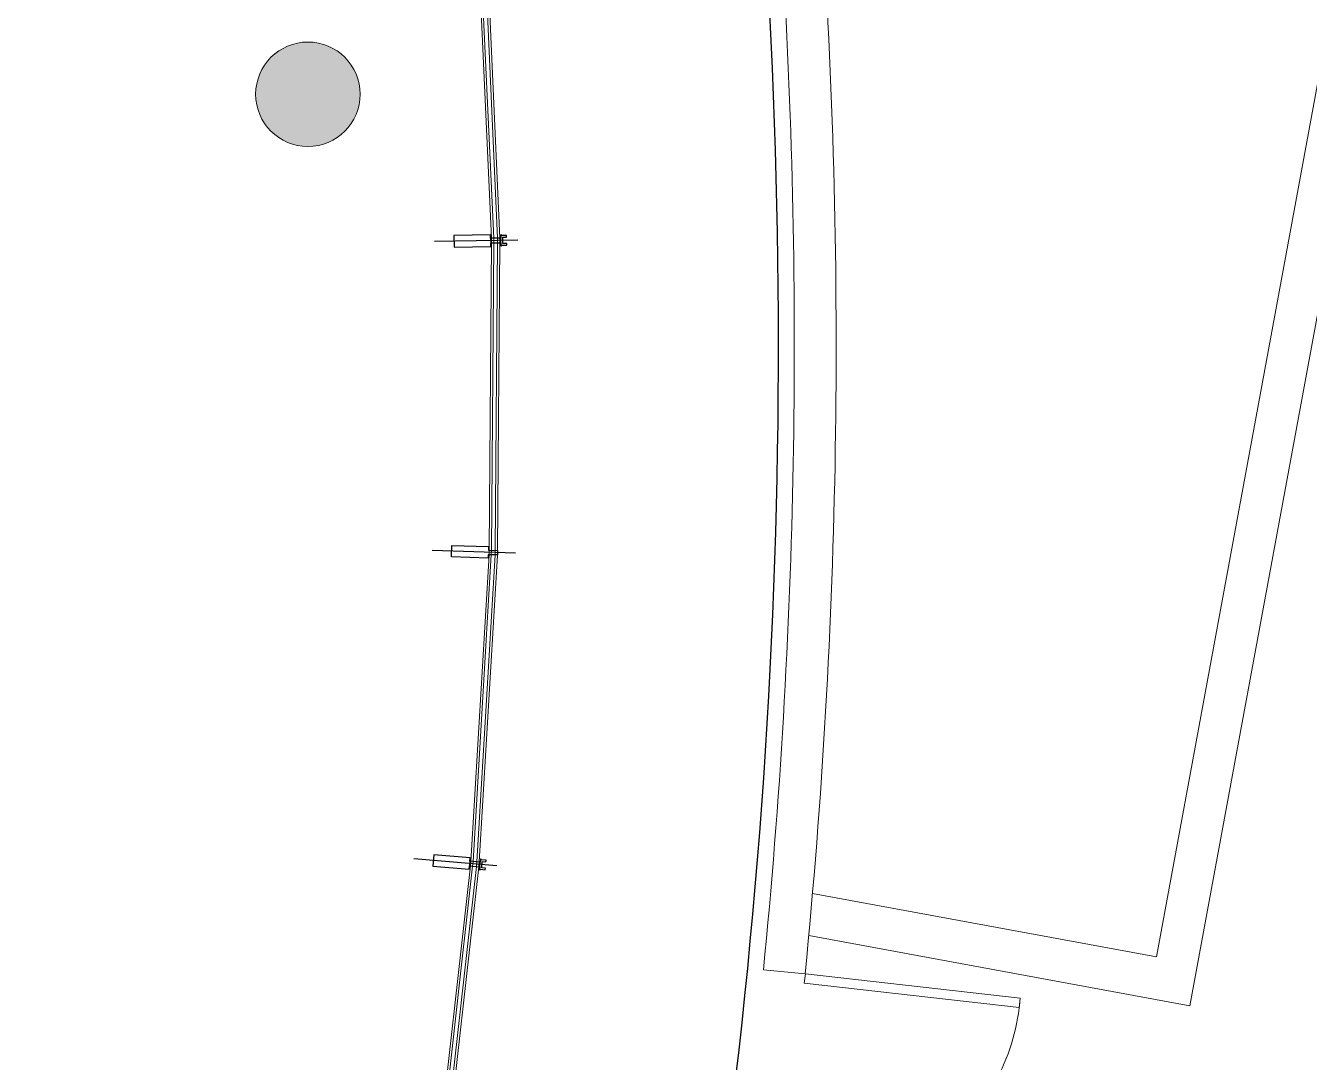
# Model space of a CAD drawing. Header units: centimetres. Extents: x 139057 to 200038, y 34824 to 80516.
# Drawn here: x 173252 to 173866, y 52385 to 52881 of the extents above; entities that cross this region are included whole.
import ezdxf

# ---------------------------------------------------------------- set-up
doc = ezdxf.new("R2010")
doc.units = ezdxf.units.CM
doc.header["$LTSCALE"] = 100
for name, pattern in [('GI-ST-ESC-P1$0$CENTER', [50.8, 31.75, -6.35, 6.35, -6.35]), ('GI-ST-ESC-P1$0$DASHED', [19.05, 12.7, -6.35]), ('HIDDEN', [0.5, 0.25, -0.25])]:
    doc.linetypes.add(name, pattern=pattern)
doc.layers.get('Defpoints').update_dxf_attribs({"lineweight": 0})
for name, color, linetype, lineweight in [('410_STRUTTURE_001-AM_0', 7, 'Continuous', 0), ('430_TAVOLATI_001-AM_0', 3, 'Continuous', 0), ('441_SERRAMENTI_001-AM_0', 1, 'Continuous', 0)]:
    doc.layers.add(name, color=color, linetype=linetype, lineweight=lineweight)
for name, color, linetype in [('GI-ST-ESC-P1$0$A-CLNG-GLAZ', 1, 'Continuous'), ('GI-ST-ESC-P1$0$A-ESC-KONE-NEW', 1, 'Continuous'), ('GI-ST-ESC-P1$0$A-GLAZ-MULL', 1, 'Continuous')]:
    doc.layers.add(name, color=color, linetype=linetype)

# ---------------------------------------------------------------- blocks, each defined once
blk = doc.blocks.new('GI-ST-ESC-P1$0$FRAME')
at = {"layer": 'Defpoints', "color": 11}
for p, q in [((5, 9.3), (5, 11)), ((18.5, 9.3), (18.5, 11)), ((34.2, 9.3), (34.2, 11)), ((44.9, 9.3), (44.9, 11)), ((5, -9.3), (5, -11)), ((18.5, -9.3), (18.5, -11)), ((34.2, -9.3), (34.2, -11)), ((44.9, -9.3), (44.9, -11))]:
    blk.add_line(p, q, dxfattribs=at)
at = {"layer": 'Defpoints'}
blk.add_line((49, 11), (49, -11), dxfattribs=at)
at = {"layer": 'GI-ST-ESC-P1$0$A-CLNG-GLAZ', "color": 11, "linetype": 'GI-ST-ESC-P1$0$CENTER'}
blk.add_line((-81.1, 0), (317.6, 0), dxfattribs=at)
at = {"layer": 'GI-ST-ESC-P1$0$A-GLAZ-MULL', "color": 11}
blk.add_line((0, 11), (0, -11), dxfattribs=at)
at = {"layer": 'GI-ST-ESC-P1$0$A-GLAZ-MULL', "color": 5}
blk.add_lwpolyline([(-3.3, 23), (-26.5, 23, 0.414214), (-27.5, 22), (-27.5, 16, 0.414214), (-26.5, 15), (-10, 15, -0.414214), (-9.5, 14.5), (-9.5, -14.5, -0.414214), (-10, -15), (-26.5, -15, 0.414214), (-27.5, -16), (-27.5, -22, 0.414214), (-26.5, -23), (-3.3, -23), (-3.3, -25, 0.414214), (-2.3, -26), (0, -26), (0, -11), (49, -11), (49, -27.5), (224, -27.5), (224, 27.5), (49, 27.5), (49, 11), (0, 11), (0, 26), (-2.3, 26, 0.414214), (-3.3, 25)], format="xyb", close=True, dxfattribs=at)
blk = doc.blocks.new('GI-ST-ESC-P1$0$MULL-NO-CAP')
at = {"layer": 'GI-ST-ESC-P1$0$A-CLNG-GLAZ', "color": 11, "linetype": 'GI-ST-ESC-P1$0$CENTER'}
blk.add_line((193.7, -235.8), (-59.4, 72.4), dxfattribs=at)
at = {"layer": 'GI-ST-ESC-P1$0$A-GLAZ-MULL', "color": 5}
blk.add_lwpolyline([(130.6, -176.3), (147.6, -162.3), (119.6, -128.2), (132.3, -117.8), (21.2, 17.5), (-21.2, -17.5), (89.8, -152.7), (102.6, -142.2), (130.6, -176.3)], dxfattribs=at)

msp = doc.modelspace()

# ---------------------------------------------------------------- hatches: boundary and pattern name
at = {"layer": '410_STRUTTURE_001-AM_0'}
h = msp.add_hatch(color=256, dxfattribs=at)
edge = h.paths.add_edge_path()
edge.add_arc((173387.19, 52847.72), 25, 0, 360)

# ---------------------------------------------------------------- linework, layer by layer
msp.add_circle((173387.19, 52847.72, 0), 25, dxfattribs=at)
at = {"layer": '430_TAVOLATI_001-AM_0'}
for p, q in [((173792.92, 52434.96, 0), (173870.88, 52857.88, 0)), ((173808.95, 52411.63, 0), (173886.93, 52834.59, 0)), ((173628.49, 52465.34, 0), (173792.92, 52434.96, 0)), ((173626.69, 52445.29, 0), (173808.95, 52411.63, 0)), ((173625.05, 52426.95, 0), (173605.01, 52428.81, 0))]:
    msp.add_line(p, q, dxfattribs=at)
at = {"layer": '430_TAVOLATI_001-AM_0', "elevation": 0}
for points in [[(173633.13, 52929.26, -0.041209), (173624.93, 52426.96, -0.041209)], [(173614.11, 52913.2, -0.039999), (173605.01, 52428.81, -0.039999)]]:
    msp.add_lwpolyline(points, format="xyb", dxfattribs=at)
at = {"layer": '441_SERRAMENTI_001-AM_0', "elevation": 0}
for points in [[(173252.21, 51614.24), (173306.03, 51751.76), (173306.76, 51753.83), (173352.79, 51893.41), (173353.41, 51895.52), (173392.14, 52037.29), (173392.66, 52039.43), (173424.01, 52183.06), (173424.42, 52185.22), (173448.28, 52330.26), (173448.57, 52332.44), (173464.89, 52478.51), (173465.08, 52480.71), (173473.81, 52627.44), (173473.88, 52629.63), (173475, 52776.62), (173474.96, 52778.82), (173468.21, 52925.45)], [(173253.21, 51613.85), (173307.04, 51751.39), (173307.78, 51753.49), (173353.81, 51893.09), (173354.44, 51895.22), (173393.19, 52037.02), (173393.71, 52039.19), (173425.06, 52182.84), (173425.47, 52185.03), (173449.34, 52330.1), (173449.64, 52332.3), (173465.96, 52478.41), (173466.15, 52480.63), (173474.88, 52627.39), (173474.95, 52629.61), (173476.07, 52776.62), (173476.03, 52778.85), (173469.29, 52925.5)], [(173254.77, 51612.99), (173308.72, 51750.83), (173309.44, 51752.88), (173355.5, 51892.57), (173356.15, 51894.75), (173394.9, 52036.59), (173395.44, 52038.8), (173426.8, 52182.5), (173427.22, 52184.73), (173451.09, 52329.84), (173451.4, 52332.09), (173467.72, 52478.24), (173467.91, 52480.51), (173476.65, 52627.31), (173476.72, 52629.58), (173477.84, 52776.63), (173477.8, 52778.91), (173471.31, 52925.59)], [(173255.84, 51612.57), (173309.8, 51750.43), (173310.53, 51752.51), (173356.6, 51892.22), (173357.26, 51894.43), (173396.02, 52036.3), (173396.56, 52038.54), (173427.93, 52182.27), (173428.35, 52184.53), (173452.23, 52329.67), (173452.54, 52331.95), (173468.87, 52478.13), (173469.06, 52480.42), (173477.8, 52627.25), (173477.87, 52629.55), (173478.99, 52776.64), (173478.95, 52778.94), (173472.46, 52925.64)], [(173727.27, 52410.74), (173727.78, 52415.21), (173625.06, 52426.89), (173624.54, 52422.42), (173727.27, 52410.74)]]:
    msp.add_lwpolyline(points, dxfattribs=at)
at = {"layer": '441_SERRAMENTI_001-AM_0', "linetype": 'HIDDEN', "ltscale": 10}
msp.add_arc((173633.87, 52421.56, 0), 94.07, 257.67654, 354.77219, dxfattribs=at)
at = {"layer": 'GI-ST-ESC-P1$0$A-ESC-KONE-NEW', "linetype": 'GI-ST-ESC-P1$0$DASHED', "elevation": 0}
msp.add_lwpolyline([(173607.36, 52899.38, -0.069234), (173539.48, 52068.32)], format="xyb", dxfattribs=at)

# ---------------------------------------------------------------- block references
at = {"layer": 'GI-ST-ESC-P1$0$A-GLAZ-MULL', "color": 1, "xscale": 0.1, "yscale": 0.1, "zscale": 0.1}
for p, rotation in [((173479.46, 52777.8, 0), 181.0601670514315), ((173469.46, 52479.23, 0), 175.1201670172418)]:
    msp.add_blockref('GI-ST-ESC-P1$0$FRAME', p, dxfattribs=dict(at, rotation=rotation))
at = {"layer": 'GI-ST-ESC-P1$0$A-GLAZ-MULL', "xscale": -0.1, "yscale": 0.1, "zscale": 0.1, "rotation": 127.4930767976785}
msp.add_blockref('GI-ST-ESC-P1$0$MULL-NO-CAP', (173455.94, 52629.13, 0), dxfattribs=at)

doc.saveas('drawing.dxf')
